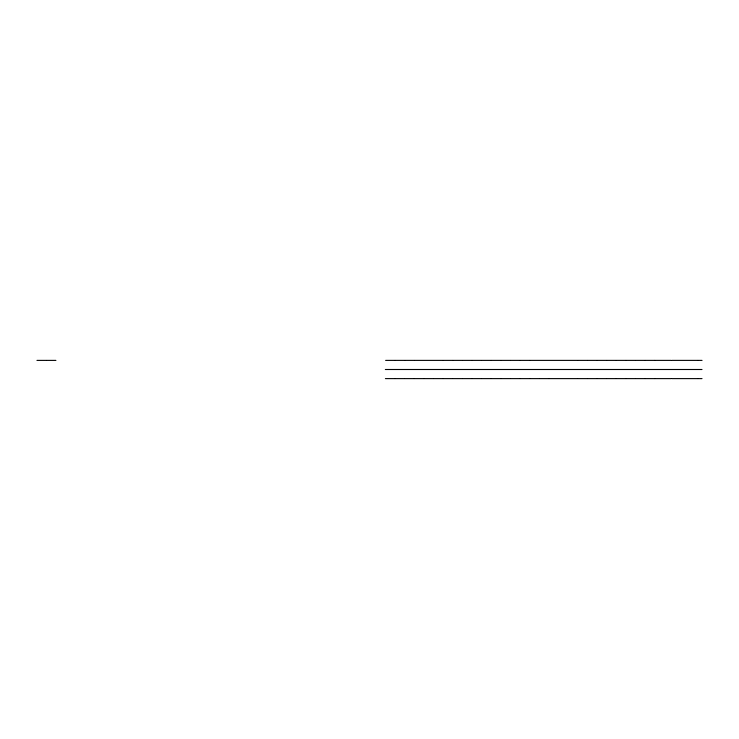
<?xml version="1.0" encoding="UTF-8"?>
<svg xmlns="http://www.w3.org/2000/svg" width="739" height="739" viewBox="0 0 739 739"><rect width="100%" height="100%" fill="white"/><g stroke="black" fill="none" stroke-linecap="round" stroke-linejoin="round"><path stroke-width="1.11" d="M36.95 360.392L46.354 360.392M46.603 360.392L55.915 360.392M385.629 360.392L395.032 360.392M395.282 360.392L404.593 360.392M404.889 360.392L414.293 360.392M414.542 360.392L442.929 360.392M443.224 360.392L452.628 360.392M452.878 360.392L462.189 360.392M462.485 360.392L471.898 360.392M472.147 360.392L481.459 360.392M481.754 360.392L491.158 360.392M491.407 360.392L500.719 360.392M501.014 360.392L510.418 360.392M510.667 360.392L519.988 360.392M520.284 360.392L529.687 360.392M529.937 360.392L577.556 360.392M577.88 360.392L587.283 360.392M587.533 360.392L596.853 360.392M597.149 360.392L606.553 360.392M606.802 360.392L616.114 360.392M616.409 360.392L625.813 360.392M626.062 360.392L635.374 360.392M635.679 360.392L645.082 360.392M645.332 360.392L654.643 360.392M654.819 360.392L671.298 360.392M671.963 360.392L697.764 360.392M698.022 360.392L702.05 360.392M385.342 369.5L702.013 369.5M385.407 378.608L394.811 378.608M395.06 378.608L404.372 378.608M404.676 378.608L414.08 378.608M414.33 378.608L423.641 378.608M423.909 378.608L433.313 378.608M433.571 378.608L442.975 378.608M443.224 378.608L452.536 378.608M452.841 378.608L462.244 378.608M462.494 378.608L471.805 378.608M472.101 378.608L481.505 378.608M481.754 378.608L491.065 378.608M491.37 378.608L500.765 378.608M501.024 378.608L510.335 378.608M510.631 378.608L520.034 378.608M520.284 378.608L529.595 378.608M529.9 378.608L539.294 378.608M539.553 378.608L548.855 378.608M549.095 378.608L577.529 378.608M577.861 378.608L587.265 378.608M587.514 378.608L596.826 378.608M597.121 378.608L606.525 378.608M606.774 378.608L616.086 378.608M616.391 378.608L625.785 378.608M626.044 378.608L635.355 378.608M635.651 378.608L645.055 378.608M645.304 378.608L654.615 378.608M654.791 378.608L671.271 378.608M671.936 378.608L697.745 378.608M697.995 378.608L702.022 378.608"/></g></svg>
